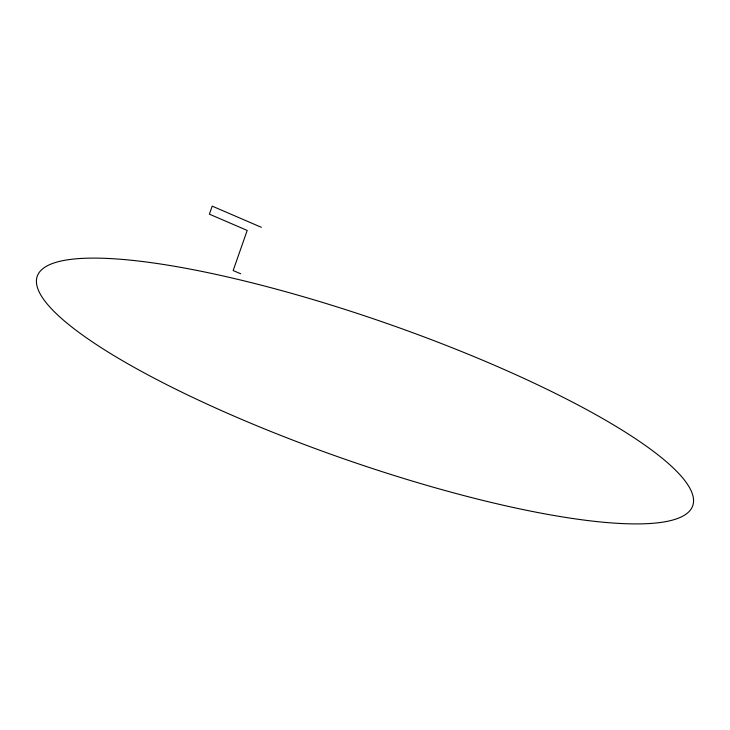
<?xml version="1.0" encoding="UTF-8"?>
<svg xmlns="http://www.w3.org/2000/svg" width="730" height="730" viewBox="0 0 730 730"><rect width="100%" height="100%" fill="white"/><g stroke="black" fill="none" stroke-linecap="round" stroke-linejoin="round"><path stroke-width="1.09" d="M261.349 227.304L212.202 206.134L209.391 214.155L247.196 230.434L233.162 270.538L240.718 273.796M176.569 389.583A347.224 71.002 19.3 0 0 692.305 506.812A347.224 71.002 19.3 0 0 226.127 276.643A347.224 71.002 19.3 0 0 176.569 389.583"/></g></svg>
